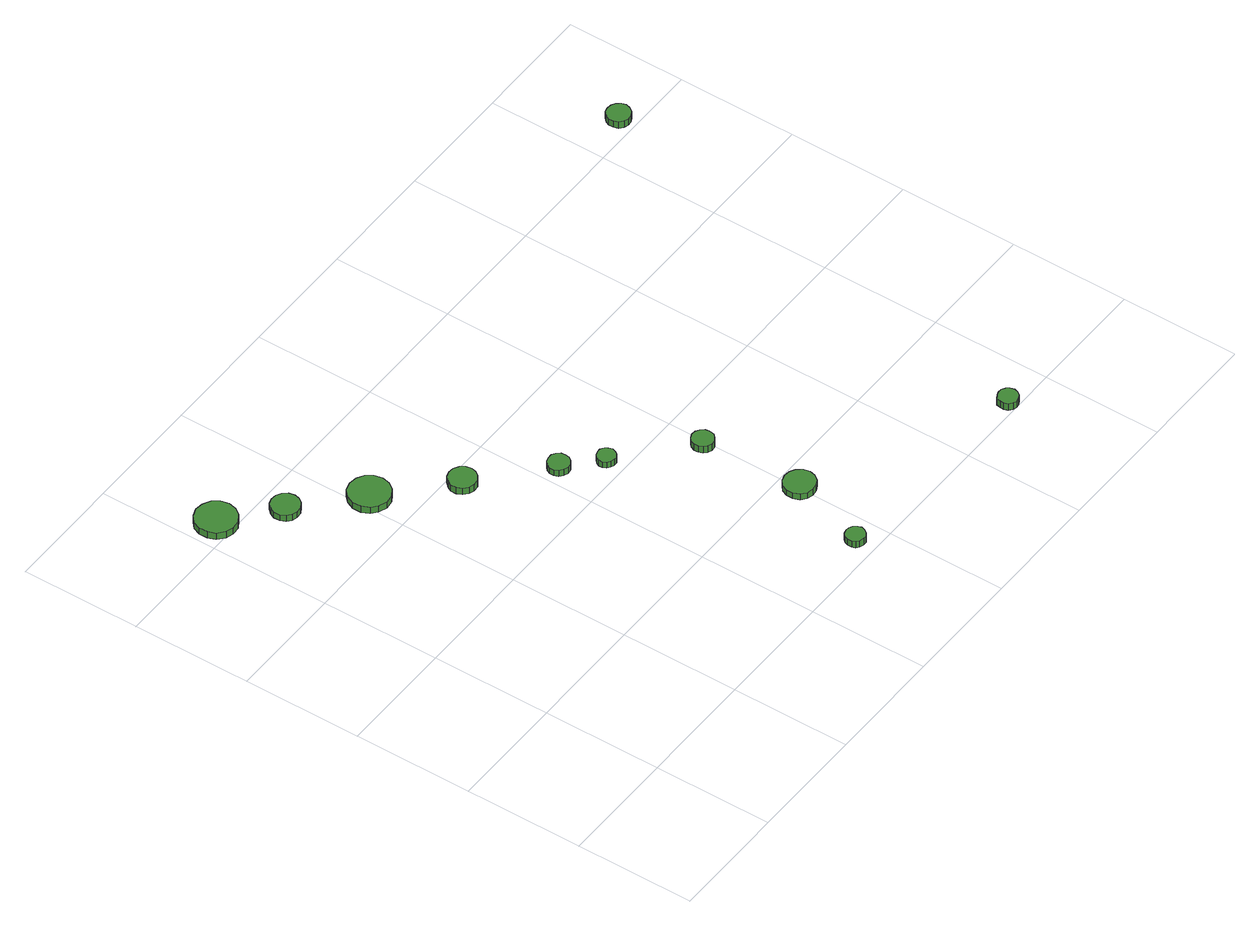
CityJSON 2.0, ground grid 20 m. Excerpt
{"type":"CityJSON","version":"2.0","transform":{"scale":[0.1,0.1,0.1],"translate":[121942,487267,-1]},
"CityObjects":{
"tree1":{"type":"SolitaryVegetationObject","attributes":{"function":"something"},"geometry":[{"type":"MultiSurface","lod":"1","boundaries":[[[0,1,2,3,4,5,6,7,8,9,10,11,12,13,14]],[[15,16,17,18,19,20,21,22,23,24,25,26,27,28,29]],[[0,29,28,1]],[[1,28,27,2]],[[2,27,26,3]],[[3,26,25,4]],[[4,25,24,5]],[[5,24,23,6]],[[6,23,22,7]],[[7,22,21,8]],[[8,21,20,9]],[[9,20,19,10]],[[10,19,18,11]],[[11,18,17,12]],[[12,17,16,13]],[[13,16,15,14]],[[14,15,29,0]]]}]},
"tree2":{"type":"SolitaryVegetationObject","attributes":{"function":"something"},"geometry":[{"type":"MultiSurface","lod":"1","boundaries":[[[30,31,32,33,34,35,36,37,38,39,40,41,42,43,44]],[[45,46,47,48,49,50,51,52,53,54,55,56,57,58,59]],[[30,59,58,31]],[[31,58,57,32]],[[32,57,56,33]],[[33,56,55,34]],[[34,55,54,35]],[[35,54,53,36]],[[36,53,52,37]],[[37,52,51,38]],[[38,51,50,39]],[[39,50,49,40]],[[40,49,48,41]],[[41,48,47,42]],[[42,47,46,43]],[[43,46,45,44]],[[44,45,59,30]]]}]},
"tree3":{"type":"SolitaryVegetationObject","attributes":{"function":"something"},"geometry":[{"type":"MultiSurface","lod":"1","boundaries":[[[60,61,62,63,64,65,66,67,68,69,70,71,72,73,74]],[[75,76,77,78,79,80,81,82,83,84,85,86,87,88,89]],[[60,89,88,61]],[[61,88,87,62]],[[62,87,86,63]],[[63,86,85,64]],[[64,85,84,65]],[[65,84,83,66]],[[66,83,82,67]],[[67,82,81,68]],[[68,81,80,69]],[[69,80,79,70]],[[70,79,78,71]],[[71,78,77,72]],[[72,77,76,73]],[[73,76,75,74]],[[74,75,89,60]]]}]},
"tree4":{"type":"SolitaryVegetationObject","attributes":{"function":"something"},"geometry":[{"type":"MultiSurface","lod":"1","boundaries":[[[90,91,92,93,94,95,96,97,98,99,100,101,102,103,104]],[[105,106,107,108,109,110,111,112,113,114,115,116,117,118,119]],[[90,119,118,91]],[[91,118,117,92]],[[92,117,116,93]],[[93,116,115,94]],[[94,115,114,95]],[[95,114,113,96]],[[96,113,112,97]],[[97,112,111,98]],[[98,111,110,99]],[[99,110,109,100]],[[100,109,108,101]],[[101,108,107,102]],[[102,107,106,103]],[[103,106,105,104]],[[104,105,119,90]]]}]},
"tree5":{"type":"SolitaryVegetationObject","attributes":{"function":"something"},"geometry":[{"type":"MultiSurface","lod":"1","boundaries":[[[120,121,122,123,124,125,126,127,128,129,130,131,132,133,134]],[[135,136,137,138,139,140,141,142,143,144,145,146,147,148,149]],[[120,149,148,121]],[[121,148,147,122]],[[122,147,146,123]],[[123,146,145,124]],[[124,145,144,125]],[[125,144,143,126]],[[126,143,142,127]],[[127,142,141,128]],[[128,141,140,129]],[[129,140,139,130]],[[130,139,138,131]],[[131,138,137,132]],[[132,137,136,133]],[[133,136,135,134]],[[134,135,149,120]]]}]},
"tree6":{"type":"SolitaryVegetationObject","attributes":{"function":"something"},"geometry":[{"type":"MultiSurface","lod":"1","boundaries":[[[150,151,152,153,154,155,156,157,158,159,160,161,162,163,164]],[[165,166,167,168,169,170,171,172,173,174,175,176,177,178,179]],[[150,179,178,151]],[[151,178,177,152]],[[152,177,176,153]],[[153,176,175,154]],[[154,175,174,155]],[[155,174,173,156]],[[156,173,172,157]],[[157,172,171,158]],[[158,171,170,159]],[[159,170,169,160]],[[160,169,168,161]],[[161,168,167,162]],[[162,167,166,163]],[[163,166,165,164]],[[164,165,179,150]]]}]},
"tree7":{"type":"SolitaryVegetationObject","attributes":{"function":"something"},"geometry":[{"type":"MultiSurface","lod":"1","boundaries":[[[180,181,182,183,184,185,186,187,188,189,190,191,192,193,194]],[[195,196,197,198,199,200,201,202,203,204,205,206,207,208,209]],[[180,209,208,181]],[[181,208,207,182]],[[182,207,206,183]],[[183,206,205,184]],[[184,205,204,185]],[[185,204,203,186]],[[186,203,202,187]],[[187,202,201,188]],[[188,201,200,189]],[[189,200,199,190]],[[190,199,198,191]],[[191,198,197,192]],[[192,197,196,193]],[[193,196,195,194]],[[194,195,209,180]]]}]},
"tree8":{"type":"SolitaryVegetationObject","attributes":{"function":"something"},"geometry":[{"type":"MultiSurface","lod":"1","boundaries":[[[210,211,212,213,214,215,216,217,218,219,220,221,222,223,224]],[[225,226,227,228,229,230,231,232,233,234,235,236,237,238,239]],[[210,239,238,211]],[[211,238,237,212]],[[212,237,236,213]],[[213,236,235,214]],[[214,235,234,215]],[[215,234,233,216]],[[216,233,232,217]],[[217,232,231,218]],[[218,231,230,219]],[[219,230,229,220]],[[220,229,228,221]],[[221,228,227,222]],[[222,227,226,223]],[[223,226,225,224]],[[224,225,239,210]]]}]},
"tree9":{"type":"SolitaryVegetationObject","attributes":{"function":"something"},"geometry":[{"type":"MultiSurface","lod":"1","boundaries":[[[240,241,242,243,244,245,246,247,248,249,250,251,252,253,254]],[[255,256,257,258,259,260,261,262,263,264,265,266,267,268,269]],[[240,269,268,241]],[[241,268,267,242]],[[242,267,266,243]],[[243,266,265,244]],[[244,265,264,245]],[[245,264,263,246]],[[246,263,262,247]],[[247,262,261,248]],[[248,261,260,249]],[[249,260,259,250]],[[250,259,258,251]],[[251,258,257,252]],[[252,257,256,253]],[[253,256,255,254]],[[254,255,269,240]]]}]},
"tree10":{"type":"SolitaryVegetationObject","attributes":{"function":"something"},"geometry":[{"type":"MultiSurface","lod":"1","boundaries":[[[270,271,272,273,274,275,276,277,278,279,280,281,282,283,284]],[[285,286,287,288,289,290,291,292,293,294,295,296,297,298,299]],[[270,299,298,271]],[[271,298,297,272]],[[272,297,296,273]],[[273,296,295,274]],[[274,295,294,275]],[[275,294,293,276]],[[276,293,292,277]],[[277,292,291,278]],[[278,291,290,279]],[[279,290,289,280]],[[280,289,288,281]],[[281,288,287,282]],[[282,287,286,283]],[[283,286,285,284]],[[284,285,299,270]]]}]},
"tree11":{"type":"SolitaryVegetationObject","attributes":{"function":"something"},"geometry":[{"type":"MultiSurface","lod":"1","boundaries":[[[300,301,302,303,304,305,306,307,308,309,310,311,312,313,314]],[[315,316,317,318,319,320,321,322,323,324,325,326,327,328,329]],[[300,329,328,301]],[[301,328,327,302]],[[302,327,326,303]],[[303,326,325,304]],[[304,325,324,305]],[[305,324,323,306]],[[306,323,322,307]],[[307,322,321,308]],[[308,321,320,309]],[[309,320,319,310]],[[310,319,318,311]],[[311,318,317,312]],[[312,317,316,313]],[[313,316,315,314]],[[314,315,329,300]]]}]}
},
"vertices":[
[74,824,28],[71,838,28],[63,849,28],[50,856,28],[36,858,28],[23,853,28],[12,844,28],[7,831,28],[7,817,28],[12,804,28],[23,794,28],[36,790,28],[50,791,28],[63,799,28],[71,810,28],[71,810,15],[63,799,15],[50,791,15],[36,790,15],[23,794,15],[12,804,15],[7,817,15],[7,831,15],[12,844,15],[23,853,15],[36,858,15],[50,856,15],[63,849,15],[71,838,15],[74,824,15],
[146,756,26],[144,766,26],[138,774,26],[129,779,26],[119,780,26],[110,777,26],[103,770,26],[99,761,26],[99,751,26],[103,742,26],[110,736,26],[119,733,26],[129,734,26],[138,739,26],[144,747,26],[144,747,14],[138,739,14],[129,734,14],[119,733,14],[110,736,14],[103,742,14],[99,751,14],[99,761,14],[103,770,14],[110,777,14],[119,780,14],[129,779,14],[138,774,14],[144,766,14],[146,756,14],
[249,670,27],[246,684,27],[238,695,27],[226,702,27],[212,704,27],[198,700,27],[188,690,27],[182,677,27],[182,663,27],[188,650,27],[198,641,27],[212,636,27],[226,638,27],[238,645,27],[246,656,27],[246,656,14],[238,645,14],[226,638,14],[212,636,14],[198,641,14],[188,650,14],[182,663,14],[182,677,14],[188,690,14],[198,700,14],[212,704,14],[226,702,14],[238,695,14],[246,684,14],[249,670,14],
[342,575,26],[340,584,26],[334,592,26],[326,597,26],[316,598,26],[307,595,26],[300,588,26],[296,580,26],[296,570,26],[300,561,26],[307,555,26],[316,552,26],[326,553,26],[334,558,26],[340,566,26],[340,566,13],[334,558,13],[326,553,13],[316,552,13],[307,555,13],[300,561,13],[296,570,13],[296,580,13],[300,588,13],[307,595,13],[316,598,13],[326,597,13],[334,592,13],[340,584,13],[342,575,13],
[575,34,23],[573,40,23],[569,46,23],[563,49,23],[557,50,23],[550,48,23],[545,43,23],[543,37,23],[543,30,23],[545,24,23],[550,20,23],[557,18,23],[563,18,23],[569,22,23],[573,27,23],[573,27,10],[569,22,10],[563,18,10],[557,18,10],[550,20,10],[545,24,10],[543,30,10],[543,37,10],[545,43,10],[550,48,10],[557,50,10],[563,49,10],[569,46,10],[573,40,10],[575,34,10],
[445,477,26],[444,485,26],[439,491,26],[433,495,26],[425,495,26],[418,493,26],[412,488,26],[409,481,26],[409,474,26],[412,467,26],[418,462,26],[425,459,26],[433,460,26],[439,464,26],[444,470,26],[444,470,14],[439,464,14],[433,460,14],[425,459,14],[418,462,14],[412,467,14],[409,474,14],[409,481,14],[412,488,14],[418,493,14],[425,495,14],[433,495,14],[439,491,14],[444,485,14],[445,477,14],
[495,428,26],[493,434,26],[490,439,26],[484,443,26],[478,443,26],[472,441,26],[467,437,26],[464,431,26],[464,425,26],[467,419,26],[472,415,26],[478,413,26],[484,413,26],[490,417,26],[493,422,26],[493,422,14],[490,417,14],[484,413,14],[478,413,14],[472,415,14],[467,419,14],[464,425,14],[464,431,14],[467,437,14],[472,441,14],[478,443,14],[484,443,14],[490,439,14],[493,434,14],[495,428,14],
[624,162,26],[622,173,26],[615,182,26],[606,187,26],[595,188,26],[585,185,26],[577,178,26],[573,168,26],[573,157,26],[577,147,26],[585,140,26],[595,137,26],[606,138,26],[615,143,26],[622,152,26],[622,152,14],[615,143,14],[606,138,14],[595,137,14],[585,140,14],[577,147,14],[573,157,14],[573,168,14],[577,178,14],[585,185,14],[595,188,14],[606,187,14],[615,182,14],[622,173,14],[624,162,14],
[606,331,28],[605,338,28],[600,344,28],[594,348,28],[586,349,28],[579,346,28],[574,341,28],[571,334,28],[571,327,28],[574,320,28],[579,315,28],[586,312,28],[594,313,28],[600,317,28],[605,323,28],[605,323,15],[600,317,15],[594,313,15],[586,312,15],[579,315,15],[574,320,15],[571,327,15],[571,334,15],[574,341,15],[579,346,15],[586,349,15],[594,348,15],[600,344,15],[605,338,15],[606,331,15],
[943,17,21],[941,24,21],[937,29,21],[931,33,21],[924,33,21],[918,31,21],[912,27,21],[910,20,21],[910,13,21],[912,7,21],[918,2,21],[924,0,21],[931,1,21],[937,4,21],[941,10,21],[941,10,8],[937,4,8],[931,1,8],[924,0,8],[918,2,8],[912,7,8],[910,13,8],[910,20,8],[912,27,8],[918,31,8],[924,33,8],[931,33,8],[937,29,8],[941,24,8],[943,17,8],
[1095,825,28],[1093,833,28],[1088,839,28],[1081,843,28],[1073,844,28],[1065,842,28],[1059,836,28],[1056,829,28],[1056,821,28],[1059,813,28],[1065,808,28],[1073,805,28],[1081,806,28],[1088,810,28],[1093,817,28],[1093,817,15],[1088,810,15],[1081,806,15],[1073,805,15],[1065,808,15],[1059,813,15],[1056,821,15],[1056,829,15],[1059,836,15],[1065,842,15],[1073,844,15],[1081,843,15],[1088,839,15],[1093,833,15],[1095,825,15]
]}
